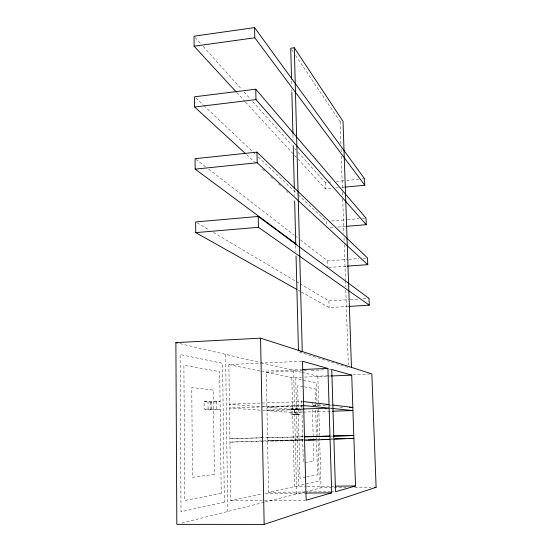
<?xml version="1.0" encoding="UTF-8"?>
<svg xmlns="http://www.w3.org/2000/svg" width="552" height="552" viewBox="0 0 552 552"><rect width="100%" height="100%" fill="white"/><g stroke="black" fill="none" stroke-linecap="round" stroke-linejoin="round"><path stroke-width="0.41" stroke-dasharray="2.76 2.07" d="M181.843 523.096L264.263 502.223M265.091 502.016L304.773 491.963M305.587 491.756L321.043 487.844L346 487.595M301.64 361.284L228.866 364.603L230.77 500.712L262.021 493.785M302.813 370.744L266.216 372.317L268.624 492.322L294.451 486.595L306.491 486.471M305.836 477.114L299.991 478.239L297.659 385.641L303.476 386.683M306.67 476.949L317.524 474.858L316.586 441.283M304.925 462.472L313.853 461.293L312.432 409.77M295.541 55.366L340.122 121.695L341.578 121.53M298.197 152.324L325.245 182.484L332.932 181.753M336.347 181.422L345.738 180.525M346.594 180.442L358.552 179.303M361.967 178.979L364.527 178.731M298.011 159.121L325.445 188.936L332.283 188.301M335.706 187.977L338.266 187.735M341.688 187.418L344.255 187.176M331.497 221L346.649 219.717M347.491 219.648L359.269 218.647M362.636 218.364L366.004 218.081M330.02 227.686L334.229 227.334M337.603 227.058L346.028 226.361M300.467 239.927L327.66 260.889L348.008 259.392M348.857 259.33L359.028 258.577M363.264 258.267L367.501 257.957M328.716 267.451L347.387 266.119M300.019 283.776L328.895 300.881L349.382 299.605M350.237 299.55L358.779 299.018M363.043 298.749L369.019 298.377M301.378 292.008L329.102 307.595L348.76 306.408M261.31 371.303L301.447 369.564M303.669 370.709L307.919 370.523M311.328 370.378L324.093 369.833M329.199 369.612L331.752 369.502M301.958 372.407L317.848 376.16L330.71 375.629M352.997 374.711L370.144 374.008M266.216 372.317L291.801 377.602L301.219 377.216M304.642 377.078L326.894 376.16M327.75 376.126L330.324 376.015M261.793 440.944L229.949 442.111L303.71 440.392M204.061 401.552L220.075 401.794L210.788 402.118L204.061 401.552L204.137 409.101L210.871 409.522L220.172 409.211L204.137 409.101M303.552 401.601L229.418 404.14L261.137 406.762M262.855 406.803L303.241 405.465M312.694 405.154L320.429 404.899M302.806 405.554L229.473 407.983L261.206 410.226M302.882 406.051L266.913 407.245L292.574 409.363L302.903 409.032M313.156 405.713L326.004 405.292M329.434 405.175L332.856 405.064M295.437 408.935L297.383 409.101L297.521 414.662L291.139 414.511L291.001 408.866L299.998 408.784L300.136 414.4L295.575 414.538L295.437 408.935L299.998 408.784M262.924 410.26L303.331 408.956M330.448 408.142L332.166 408.087M339.915 407.838L343.358 407.728M302.972 409.481L266.982 410.633L292.65 412.447L332.263 411.205M330.393 408.597L332.959 408.514M291.139 414.511L300.136 414.4M261.731 437.805L229.901 438.626L303.683 436.777M267.527 437.66L303.483 436.749M331.234 436.108L332.953 436.066M306.967 439.468L267.589 440.731L303.766 439.882M330.848 438.902L332.559 438.868M331.324 439.24L333.912 439.178M263.504 440.896L303.614 439.951M307.354 486.464L334.015 486.188M354.605 487.513L370.951 487.354M268.624 492.322L304.656 492.004M308.947 491.97L330.393 491.784M331.248 491.77L334.678 491.742M265.388 493.405L305.001 493.074M230.77 500.712L305.277 500.236M295.575 414.538L297.521 414.662M291.001 408.866L294.775 409.184L294.913 414.745M304.304 386.828L315.109 388.767L315.516 403.402M228.866 364.603L260.475 371.137M180.028 343.606L260.026 362.505M260.861 362.698L301.123 372.214M299.315 351.99L347.594 367.246M298.377 290.324L300.626 291.587M197.112 222.822L209.698 230.281M213.403 232.468L295.575 281.147M296.32 281.582L299.281 283.335M195.767 159.224L205.965 167.083M208.684 169.181L294.347 235.207M295.03 235.732L297.749 237.829M246.682 154.698L256.197 163.42M262.545 169.236L265.719 172.148M270.797 176.799L272.702 178.537M278.415 183.775L280.312 185.52M286.66 191.33L287.93 192.496M195.801 97.973L203.302 105.066M203.923 105.653L255.811 154.677M258.308 157.044L297.687 194.256M298.315 194.842L326.446 221.428L326.542 224.698M236.718 92.508L244.895 101.395M245.474 102.023L293.926 154.684M294.506 155.319L297.424 158.486M195.173 37.467L200.928 43.884M203.233 46.451L241.79 89.445M244.094 92.011L250.422 99.07M252.726 101.637L291.863 145.266M294.74 148.474L295.893 149.758M291.704 49.659L293.147 51.798M340.122 121.695L340.908 144.9M341.053 149.199L341.136 151.779M341.281 156.071L342.385 188.736M342.502 192.172L342.619 195.608M342.73 199.044L343.889 233.427M344.034 237.726L344.151 241.162M344.269 244.598L345.455 279.836M345.483 280.699L345.69 286.716M345.807 290.152L348.326 364.927M325.245 182.484L325.445 188.936M327.66 260.889L327.867 267.513M328.895 300.881L329.102 307.595M317.848 376.16L318.635 403.657M318.78 408.811L321.043 487.844M317.083 405.796L316.427 382.688L295.727 378.417L298.404 485.719L319.222 481.102L317.207 410.074M315.544 404.264L315.592 405.982M315.709 410.288L316.462 436.977M316.489 437.839L316.558 440.42M312.225 402.042L312.294 404.616M301.702 400.766L303.296 462.686M291.587 80.999L291.67 84.449M291.808 89.624L291.849 91.349M292.946 134.46L293.084 139.628M294.361 189.64L294.513 195.677M295.789 245.681L295.941 251.719M293.595 370.433L296.638 494.026M291.801 377.602L294.451 486.595M225.616 354.377L227.728 511.476M216.708 401.497L216.798 408.997M211.25 401.69L211.333 409.177M210.788 402.118L210.871 409.522M208.007 401.414L208.083 408.97M224.36 502.134L181.028 511.745L180.097 354.529L222.566 363.306L224.36 502.134M221.214 493.44L184.775 500.471L183.892 365.245L219.703 371.662L221.214 493.44M214.348 474.423L192.469 477.307L191.772 387.504L213.389 390.112L214.348 474.423"/><path stroke-width="0.83" d="M264.16 524.4L376.112 487.299L371.862 373.932L260.565 338.155L175.888 342.626L176.833 524.365L264.16 524.4L260.565 338.155M331.697 492.846L306.132 500.229L302.496 361.243L327.922 368.419L331.697 492.846L305.863 493.067M355.509 485.967L335.54 491.735L331.752 369.502L351.721 375.139L355.509 485.967L335.733 486.167M345.11 187.093L364.775 185.251L364.527 178.731L254.575 27.6L194.021 36.184L194.111 46.202L236.139 91.873M194.111 46.202L254.776 37.777L364.775 185.251M351.452 367.37L343.033 121.371L294.299 47.755L290.745 48.238L291.539 79.274M346.028 226.361L366.252 224.685L366.004 218.081L255.762 89.196L194.545 96.793L194.635 107.019L245.412 153.539M194.635 107.019L255.969 99.588L366.252 224.685M347.387 266.119L367.756 264.656L367.501 257.957L256.977 152.131L195.084 158.7L195.173 169.147L296.072 243.95M195.173 169.147L257.184 162.757L367.756 264.656M348.76 306.408L369.274 305.173L369.019 298.377L258.219 216.46L195.636 221.945L195.725 232.62L296.879 289.483M195.725 232.62L258.433 227.32L369.274 305.173M300.743 351.624L302.248 351.555L294.299 47.755M302.303 369.529L327.922 368.419M331.179 375.981L351.721 375.139M304.566 440.372L330.068 439.33L321.54 439.53M333.912 439.178L353.88 438.364L348.767 438.481M326.439 404.699L329.02 404.609L303.552 401.601M303.331 408.956L329.123 408.128L303.655 405.52M349.382 407.535L352.825 407.424L332.856 405.064M325.252 408.763L326.963 408.708M332.263 411.205L352.928 410.557L332.959 408.514M304.476 436.811L329.972 436.142L304.387 436.77M333.815 436.046L353.784 435.521L333.325 436.018M335.112 438.805L345.352 438.564M307.885 439.854L315.565 439.675M374.394 487.319L376.112 487.299M175.888 342.626L177.544 343.02M291.87 92.212L292.926 133.598M293.236 145.666L294.333 188.777M294.644 200.845L295.768 244.819M296.051 256.031L298.473 350.872M254.575 27.6L254.776 37.777M255.762 89.196L255.969 99.588M256.977 152.131L257.184 162.757M258.219 216.46L258.433 227.32"/></g></svg>
